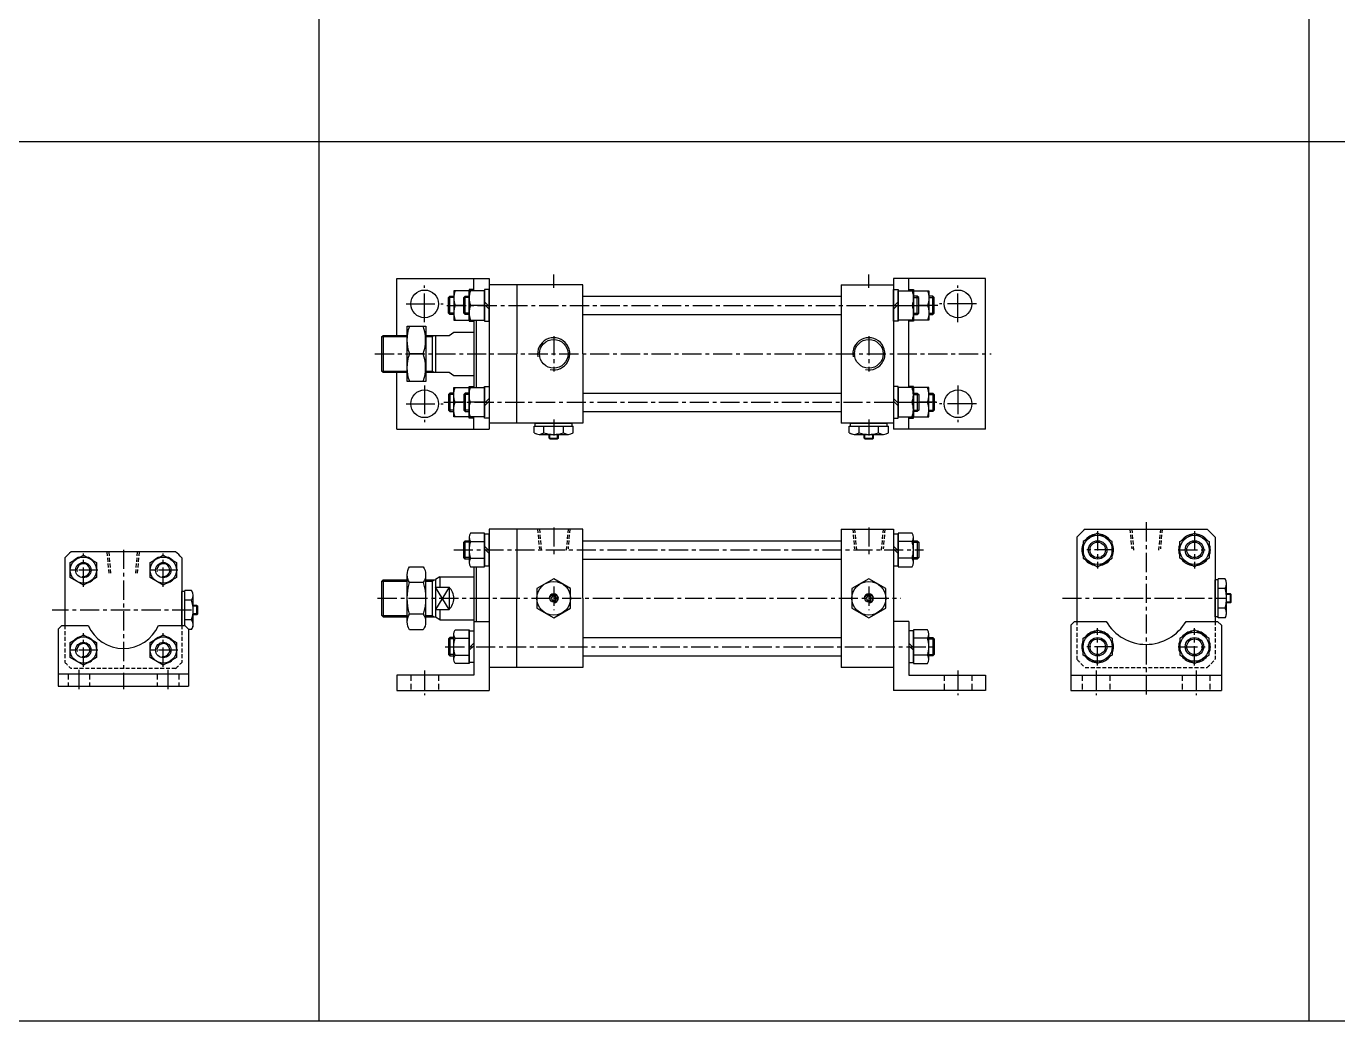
# Model space of a CAD drawing. Extents: x -819 to 7462, y 0 to 3630.
# Drawn here: x 1247 to 2101, y 2336 to 2983 of the extents above; entities that cross this region are included whole.
import ezdxf

# ---------------------------------------------------------------- set-up
doc = ezdxf.new("R2010")
doc.units = 0
doc.header["$LTSCALE"] = 10
doc.header["$MEASUREMENT"] = 0
for name, pattern in [('CENTER', [2, 1.25, -0.25, 0.25, -0.25]), ('CENTERX2', [4, 2.5, -0.5, 0.5, -0.5]), ('HIDDEN', [0.375, 0.25, -0.125]), ('HIDDENX2', [0.75, 0.5, -0.25])]:
    doc.linetypes.add(name, pattern=pattern)
doc.layers.get('0').update_dxf_attribs({"linetype": 'CONTINUOUS'})
for name, color, linetype in [('CEN', 1, 'CENTERX2'), ('CENTER', 1, 'CENTER'), ('DIM', 2, 'CONTINUOUS'), ('HID', 2, 'HIDDENX2'), ('ML', 7, 'CONTINUOUS'), ('THIN', 3, 'CONTINUOUS')]:
    doc.layers.add(name, color=color, linetype=linetype)

msp = doc.modelspace()

# ---------------------------------------------------------------- linework, layer by layer
for p, q in [((1438, 2336.01), (1438, 3630.01)), ((2082, 2336.01), (2082, 3630.01)), ((0, 2908.01), (4477.32, 2908.01)), ((1587.62, 2714.98), (1588.12, 2714.48)), ((1587.62, 2714.98), (1593.62, 2714.98)), ((1588.12, 2714.48), (1593.12, 2714.48)), ((1593.62, 2714.98), (1593.12, 2714.48)), ((1792.62, 2714.98), (1793.12, 2714.48)), ((1792.62, 2714.98), (1798.62, 2714.98)), ((1793.12, 2714.48), (1798.12, 2714.48)), ((1798.62, 2714.98), (1798.12, 2714.48)), ((2030.89, 2607.84), (2030.89, 2613.84)), ((2030.89, 2613.84), (2031.39, 2613.34)), ((2031.39, 2608.34), (2031.39, 2613.34)), ((1358.52, 2600.18), (1358.52, 2606.18)), ((1358.52, 2606.18), (1359.02, 2605.68)), ((1359.02, 2600.68), (1359.02, 2605.68)), ((2030.89, 2607.84), (2031.39, 2608.34)), ((1358.52, 2600.18), (1359.02, 2600.68)), ((0, 2336.01), (4477.32, 2336.01))]:
    msp.add_line(p, q)
at = {"color": 7, "linetype": 'Continuous'}
for p, q in [((1577.92, 2718.47), (1577.92, 2722.88)), ((1577.92, 2722.88), (1590.62, 2722.88)), ((1578.62, 2724.88), (1602.62, 2724.88)), ((1578.62, 2722.88), (1578.62, 2724.88)), ((1584.27, 2718.47), (1584.27, 2722.88)), ((1590.62, 2722.88), (1603.32, 2722.88)), ((1596.97, 2718.47), (1596.97, 2722.88)), ((1602.62, 2722.88), (1602.62, 2724.88)), ((1603.32, 2718.47), (1603.32, 2722.88)), ((1782.92, 2718.47), (1782.92, 2722.88)), ((1782.92, 2722.88), (1795.62, 2722.88)), ((1783.62, 2724.88), (1807.62, 2724.88)), ((1783.62, 2722.88), (1783.62, 2724.88)), ((1789.27, 2718.47), (1789.27, 2722.88)), ((1795.62, 2722.88), (1808.32, 2722.88)), ((1801.97, 2718.47), (1801.97, 2722.88)), ((1807.62, 2722.88), (1807.62, 2724.88)), ((1808.32, 2718.47), (1808.32, 2722.88)), ((1581.1, 2717.48), (1600.15, 2717.48)), ((1587.62, 2714.98), (1587.62, 2717.48)), ((1593.62, 2714.98), (1593.62, 2717.48)), ((1786.1, 2717.48), (1805.15, 2717.48)), ((1792.62, 2714.98), (1792.62, 2717.48)), ((1798.62, 2714.98), (1798.62, 2717.48)), ((2020.99, 2598.84), (2020.99, 2622.84)), ((2022.99, 2622.84), (2020.99, 2622.84)), ((2027.4, 2623.55), (2022.99, 2623.55)), ((2022.99, 2610.84), (2022.99, 2623.55)), ((2028.39, 2601.32), (2028.39, 2620.37)), ((1348.62, 2593.18), (1348.62, 2615.18)), ((1350.62, 2615.18), (1348.62, 2615.18)), ((1355.04, 2615.88), (1350.62, 2615.88)), ((1350.62, 2603.18), (1350.62, 2615.88)), ((1356.02, 2593.65), (1356.02, 2612.7)), ((2027.4, 2617.19), (2022.99, 2617.19)), ((2030.89, 2613.84), (2028.39, 2613.84)), ((1355.04, 2609.53), (1350.62, 2609.53)), ((1350.62, 2593.18), (1350.62, 2603.18)), ((1358.52, 2606.18), (1356.02, 2606.18)), ((2022.99, 2598.14), (2022.99, 2610.84)), ((2027.4, 2604.49), (2022.99, 2604.49)), ((2030.89, 2607.84), (2028.39, 2607.84)), ((1355.04, 2596.83), (1350.62, 2596.83)), ((1358.52, 2600.18), (1356.02, 2600.18)), ((2022.99, 2598.84), (2020.99, 2598.84)), ((2027.4, 2598.14), (2022.99, 2598.14)), ((1355.04, 2590.48), (1353.12, 2590.48))]:
    msp.add_line(p, q, dxfattribs=at)
for points in [[(1579.62, 2604.49), (1590.62, 2598.14), (1601.62, 2604.49), (1601.62, 2617.19), (1590.62, 2623.55), (1579.62, 2617.19)], [(1784.62, 2604.49), (1795.62, 2598.14), (1806.62, 2604.49), (1806.62, 2617.19), (1795.62, 2623.55), (1784.62, 2617.19)], [(1589.76, 2612.34), (1588.89, 2610.84), (1589.76, 2609.34), (1591.49, 2609.34), (1592.35, 2610.84), (1591.49, 2612.34)], [(1794.76, 2612.34), (1793.89, 2610.84), (1794.76, 2609.34), (1796.49, 2609.34), (1797.35, 2610.84), (1796.49, 2612.34)]]:
    msp.add_lwpolyline(points, close=True, dxfattribs=at)
for centre, radius in [((1590.62, 2610.84), 11), ((1795.62, 2610.84), 11), ((1590.62, 2610.84), 2.5), ((1795.62, 2610.84), 2.5)]:
    msp.add_circle(centre, radius, dxfattribs=at)
for centre, radius, start, end in [((1581.1, 2723.11), 5.62, 235.61575, 270), ((1581.1, 2723.11), 5.62, 235.61575, 304.38425), ((1590.62, 2738.5), 21.02, 252.41205, 270), ((1590.62, 2738.5), 21.02, 270, 287.58795), ((1600.15, 2723.11), 5.62, 235.61575, 304.38425), ((1786.1, 2723.11), 5.62, 235.61575, 270), ((1786.1, 2723.11), 5.62, 235.61575, 304.38425), ((1795.62, 2738.5), 21.02, 252.41205, 270), ((1795.62, 2738.5), 21.02, 270, 287.58795), ((1805.15, 2723.11), 5.62, 235.61575, 304.38425), ((2022.76, 2620.37), 5.62, 325.61575, 34.38425), ((1350.4, 2612.7), 5.62, 325.61575, 34.38425), ((2007.37, 2610.84), 21.02, 0, 17.58795), ((1335, 2603.18), 21.02, 0, 17.58795), ((1335, 2603.18), 21.02, 342.41205, 0), ((2007.37, 2610.84), 21.02, 342.41205, 0), ((2022.76, 2601.32), 5.62, 325.61575, 34.38425), ((1350.4, 2593.65), 5.62, 325.61575, 34.38425), ((2022.76, 2601.32), 5.62, 325.61575, 0), ((1350.4, 2593.65), 5.62, 325.61575, 0)]:
    msp.add_arc(centre, radius, start, end, dxfattribs=at)
at = {"layer": 'CEN', "color": 1, "linetype": 'CENTER', "ltscale": 1.5}
for p, q in [((1506.62, 2790.38), (1506.62, 2814.38)), ((1853.62, 2790.38), (1853.62, 2814.38)), ((1494.62, 2802.38), (1518.62, 2802.38)), ((1865.62, 2802.38), (1841.62, 2802.38)), ((1506.62, 2749.38), (1506.62, 2725.38)), ((1853.62, 2749.38), (1853.62, 2725.38)), ((1494.62, 2737.38), (1518.62, 2737.38)), ((1865.62, 2737.38), (1841.62, 2737.38))]:
    msp.add_line(p, q, dxfattribs=at)
at = {"layer": 'CEN', "color": 1, "linetype": 'CENTER'}
for p, q in [((1281.62, 2564.33), (1281.62, 2550.33)), ((1339.62, 2564.33), (1339.62, 2550.33)), ((1506.62, 2563.84), (1506.62, 2547.84)), ((1853.62, 2563.84), (1853.62, 2547.84)), ((1943.49, 2563.84), (1943.49, 2547.84)), ((2008.49, 2563.84), (2008.49, 2547.84))]:
    msp.add_line(p, q, dxfattribs=at)
at = {"layer": 'CENTER'}
for p, q in [((1944.49, 2654.51), (1944.49, 2630.18)), ((2007.49, 2654.51), (2007.49, 2630.18)), ((1284.62, 2618.28), (1284.62, 2640.07)), ((1336.62, 2618.28), (1336.62, 2640.07)), ((1955.04, 2642.34), (1933.94, 2642.34)), ((1996.94, 2642.34), (2018.04, 2642.34)), ((1294.07, 2629.18), (1275.17, 2629.18)), ((1346.07, 2629.18), (1327.17, 2629.18)), ((1284.62, 2566.28), (1284.62, 2588.07)), ((1336.62, 2566.28), (1336.62, 2588.07)), ((1944.49, 2567.18), (1944.49, 2591.51)), ((2007.49, 2567.18), (2007.49, 2591.51)), ((1294.07, 2577.18), (1275.17, 2577.18)), ((1346.07, 2577.18), (1327.17, 2577.18)), ((1955.04, 2579.34), (1933.94, 2579.34)), ((1996.94, 2579.34), (2018.04, 2579.34))]:
    msp.add_line(p, q, dxfattribs=at)
at = {"layer": 'DIM'}
for p, q in [((1588.12, 2714.48), (1588.12, 2717.48)), ((1593.12, 2714.48), (1593.12, 2717.48)), ((1793.12, 2714.48), (1793.12, 2717.48)), ((1798.12, 2714.48), (1798.12, 2717.48)), ((2031.39, 2613.34), (2028.39, 2613.34)), ((1359.02, 2605.68), (1356.02, 2605.68)), ((2031.39, 2608.34), (2028.39, 2608.34)), ((1359.02, 2600.68), (1356.02, 2600.68))]:
    msp.add_line(p, q, dxfattribs=at)
for centre in [(1590.62, 2610.84), (1795.62, 2610.84)]:
    msp.add_arc(centre, 3, 270, 180, dxfattribs=at)
at = {"layer": 'HID', "color": 6, "linetype": 'HIDDEN', "ltscale": 1.5}
for p, q in [((1274.62, 2561.68), (1274.62, 2553.68)), ((1288.62, 2561.68), (1288.62, 2553.68)), ((1332.62, 2561.68), (1332.62, 2553.68)), ((1346.62, 2561.68), (1346.62, 2553.68)), ((1497.62, 2560.84), (1497.62, 2550.84)), ((1515.62, 2560.84), (1515.62, 2550.84)), ((1844.62, 2560.84), (1844.62, 2550.84)), ((1862.62, 2560.84), (1862.62, 2550.84)), ((1934.49, 2560.84), (1934.49, 2550.84)), ((1952.49, 2560.84), (1952.49, 2550.84)), ((1999.49, 2560.84), (1999.49, 2550.84)), ((2017.49, 2560.84), (2017.49, 2550.84))]:
    msp.add_line(p, q, dxfattribs=at)
at = {"layer": 'ML'}
for p, q in [((1488.62, 2818.88), (1548.62, 2818.88)), ((1488.62, 2781.88), (1488.62, 2818.88)), ((1538.62, 2810.87), (1538.62, 2818.88)), ((1548.62, 2818.88), (1548.62, 2814.88)), ((1871.62, 2818.88), (1811.62, 2818.88)), ((1811.62, 2818.88), (1811.62, 2814.88)), ((1821.62, 2810.88), (1821.62, 2818.88)), ((1871.62, 2769.88), (1871.62, 2818.88)), ((1523.07, 2795.38), (1523.07, 2807.38)), ((1533.07, 2795.38), (1533.07, 2807.38)), ((1535.62, 2811.68), (1535.62, 2791.08)), ((1538.62, 2811.68), (1535.62, 2811.68)), ((1548.62, 2814.88), (1548.62, 2724.88)), ((1566.62, 2814.88), (1548.62, 2814.88)), ((1609.62, 2814.88), (1566.62, 2814.88)), ((1566.62, 2814.88), (1566.62, 2769.88)), ((1609.62, 2769.88), (1609.62, 2814.88)), ((1777.62, 2814.88), (1811.62, 2814.88)), ((1777.62, 2814.88), (1777.62, 2769.88)), ((1811.62, 2814.88), (1811.62, 2724.88)), ((1821.62, 2811.68), (1824.62, 2811.68)), ((1824.62, 2811.68), (1824.62, 2791.08)), ((1827.17, 2795.38), (1827.17, 2807.38)), ((1837.17, 2795.38), (1837.17, 2807.38)), ((1532.12, 2801.38), (1526.47, 2801.38)), ((1545.62, 2801.38), (1536.47, 2801.38)), ((1545.62, 2803.73), (1548.62, 2800.73)), ((1545.62, 2802.03), (1548.62, 2799.03)), ((1814.62, 2803.73), (1811.62, 2800.73)), ((1814.62, 2802.03), (1811.62, 2799.03)), ((1814.62, 2801.38), (1823.77, 2801.38)), ((1828.12, 2801.38), (1833.77, 2801.38)), ((1535.62, 2791.08), (1538.62, 2791.08)), ((1538.62, 2791.88), (1538.62, 2747.88)), ((1540.12, 2791.88), (1540.12, 2747.88)), ((1821.62, 2769.88), (1821.62, 2791.88)), ((1824.62, 2791.08), (1821.62, 2791.08)), ((1478.62, 2780.88), (1479.62, 2781.88)), ((1479.62, 2781.88), (1479.62, 2757.88)), ((1511.62, 2781.88), (1511.62, 2757.88)), ((1513.62, 2781.88), (1513.62, 2757.88)), ((1513.62, 2781.88), (1522.62, 2781.88)), ((1522.62, 2781.88), (1525.62, 2783.88)), ((1478.62, 2780.88), (1478.62, 2758.88)), ((1505.7, 2769.88), (1496.92, 2769.88)), ((1566.62, 2724.88), (1566.62, 2769.88)), ((1609.62, 2769.88), (1609.62, 2724.88)), ((1777.62, 2769.88), (1777.62, 2724.88)), ((1821.62, 2747.88), (1821.62, 2769.88)), ((1871.62, 2720.88), (1871.62, 2769.88)), ((1478.62, 2758.88), (1479.62, 2757.88)), ((1488.62, 2720.88), (1488.62, 2757.88)), ((1522.62, 2757.88), (1525.62, 2755.88)), ((1535.62, 2728.08), (1535.62, 2748.68)), ((1535.62, 2748.68), (1538.62, 2748.68)), ((1824.62, 2748.68), (1821.62, 2748.68)), ((1824.62, 2728.08), (1824.62, 2748.68)), ((1523.07, 2744.38), (1523.07, 2732.38)), ((1533.07, 2744.38), (1533.07, 2732.38)), ((1545.62, 2737.73), (1548.62, 2740.73)), ((1545.62, 2736.03), (1548.62, 2739.03)), ((1814.62, 2737.73), (1811.62, 2740.73)), ((1814.62, 2736.03), (1811.62, 2739.03)), ((1827.17, 2744.38), (1827.17, 2732.38)), ((1837.17, 2744.38), (1837.17, 2732.38)), ((1532.12, 2738.38), (1526.47, 2738.38)), ((1545.62, 2738.38), (1536.47, 2738.38)), ((1814.62, 2738.38), (1823.77, 2738.38)), ((1828.12, 2738.38), (1833.77, 2738.38)), ((1538.62, 2728.08), (1535.62, 2728.08)), ((1538.62, 2720.88), (1538.62, 2728.9)), ((1566.62, 2724.88), (1548.62, 2724.88)), ((1548.62, 2724.88), (1548.62, 2720.88)), ((1609.62, 2724.88), (1566.62, 2724.88)), ((1811.62, 2724.88), (1777.62, 2724.88)), ((1811.62, 2724.88), (1811.62, 2720.88)), ((1821.62, 2720.88), (1821.62, 2728.88)), ((1821.62, 2728.08), (1824.62, 2728.08)), ((1488.62, 2720.88), (1548.62, 2720.88)), ((1871.62, 2720.88), (1811.62, 2720.88)), ((1566.62, 2655.84), (1548.62, 2655.84)), ((1548.62, 2655.84), (1548.62, 2565.84)), ((1609.62, 2655.84), (1566.62, 2655.84)), ((1566.62, 2655.84), (1566.62, 2610.84)), ((1609.62, 2610.84), (1609.62, 2655.84)), ((1777.62, 2655.84), (1811.62, 2655.84)), ((1777.62, 2655.84), (1777.62, 2610.84)), ((1811.62, 2655.84), (1811.62, 2565.84)), ((1936.3, 2655.84), (2015.67, 2655.84)), ((1533.07, 2636.34), (1533.07, 2648.34)), ((1535.62, 2650.57), (1535.62, 2634.12)), ((1536.47, 2647.83), (1545.62, 2647.83)), ((1823.77, 2647.83), (1814.62, 2647.83)), ((1824.62, 2634.12), (1824.62, 2650.57)), ((1827.17, 2648.34), (1827.17, 2636.34)), ((1930.99, 2650.53), (1930.99, 2595.84)), ((2020.99, 2650.53), (2020.99, 2595.84)), ((1272.62, 2637.17), (1272.62, 2593.18)), ((1344.66, 2641.18), (1276.63, 2641.18)), ((1348.62, 2637.22), (1348.62, 2593.18)), ((1536.47, 2636.86), (1545.62, 2636.86)), ((1545.62, 2644.69), (1548.62, 2641.69)), ((1545.62, 2643), (1548.62, 2640)), ((1814.62, 2641.69), (1811.62, 2644.69)), ((1814.62, 2640), (1811.62, 2643)), ((1823.77, 2636.86), (1814.62, 2636.86)), ((1538.62, 2631.37), (1538.62, 2590.31)), ((1540.12, 2631.37), (1540.12, 2595.84)), ((1478.62, 2621.84), (1479.62, 2622.84)), ((1478.62, 2621.84), (1478.62, 2599.84)), ((1479.62, 2622.84), (1479.62, 2598.84)), ((1495.31, 2595.47), (1495.31, 2626.22)), ((1505.72, 2621.09), (1496.89, 2621.09)), ((1507.31, 2595.47), (1507.31, 2626.22)), ((1511.62, 2622.84), (1511.62, 2598.84)), ((1516.62, 2624.84), (1513.62, 2623.11)), ((1513.62, 2623.11), (1513.62, 2598.58)), ((1516.62, 2624.84), (1516.62, 2618.06)), ((1513.62, 2618.06), (1522.62, 2618.06)), ((1522.62, 2618.06), (1522.62, 2603.63)), ((1513.62, 2603.63), (1522.62, 2603.63)), ((1516.62, 2603.63), (1516.62, 2596.84)), ((1566.62, 2565.84), (1566.62, 2610.84)), ((1609.62, 2610.84), (1609.62, 2565.84)), ((1777.62, 2610.84), (1777.62, 2565.84)), ((1478.62, 2599.84), (1479.62, 2598.84)), ((1505.72, 2600.59), (1496.89, 2600.59)), ((1516.62, 2596.84), (1513.62, 2598.58)), ((1538.62, 2595.84), (1538.62, 2560.84)), ((1538.62, 2595.84), (1548.62, 2595.84)), ((1821.62, 2595.84), (1811.62, 2595.84)), ((1821.62, 2595.84), (1821.62, 2560.84)), ((1929.49, 2595.84), (1926.99, 2593.34)), ((1929.49, 2595.84), (1950.01, 2595.84)), ((2001.97, 2595.84), (2022.49, 2595.84)), ((2022.49, 2595.84), (2024.99, 2593.34)), ((1270.62, 2593.18), (1268.12, 2590.68)), ((1268.12, 2590.68), (1268.12, 2553.68)), ((1270.62, 2593.18), (1287.71, 2593.18)), ((1333.53, 2593.18), (1350.62, 2593.18)), ((1350.62, 2593.18), (1353.12, 2590.68)), ((1353.12, 2590.68), (1353.12, 2553.68)), ((1525.62, 2571.12), (1525.62, 2587.57)), ((1834.62, 2571.12), (1834.62, 2587.57)), ((1926.99, 2593.34), (1926.99, 2550.84)), ((2024.99, 2593.34), (2024.99, 2550.84)), ((1523.07, 2585.34), (1523.07, 2573.34)), ((1526.47, 2584.83), (1535.62, 2584.83)), ((1535.62, 2578.69), (1538.62, 2581.69)), ((1535.62, 2577), (1538.62, 2580)), ((1824.62, 2578.69), (1821.62, 2581.69)), ((1824.62, 2577), (1821.62, 2580)), ((1833.77, 2584.83), (1824.62, 2584.83)), ((1837.17, 2585.34), (1837.17, 2573.34)), ((1526.47, 2573.86), (1535.62, 2573.86)), ((1833.77, 2573.86), (1824.62, 2573.86)), ((1268.12, 2561.68), (1353.12, 2561.68)), ((1538.62, 2560.84), (1488.62, 2560.84)), ((1488.62, 2560.84), (1488.62, 2550.84)), ((1566.62, 2565.84), (1548.62, 2565.84)), ((1548.62, 2565.84), (1548.62, 2550.84)), ((1609.62, 2565.84), (1566.62, 2565.84)), ((1811.62, 2565.84), (1777.62, 2565.84)), ((1811.62, 2565.84), (1811.62, 2550.84)), ((1821.62, 2560.84), (1871.62, 2560.84)), ((1871.62, 2560.84), (1871.62, 2550.84)), ((1926.99, 2560.84), (2024.99, 2560.84)), ((1268.12, 2553.68), (1353.12, 2553.68)), ((1488.62, 2550.84), (1548.62, 2550.84)), ((1871.62, 2550.84), (1811.62, 2550.84)), ((1926.99, 2550.84), (2024.99, 2550.84))]:
    msp.add_line(p, q, dxfattribs=at)
at = {"layer": 'ML', "color": 1, "linetype": 'CENTER'}
for p, q in [((1590.62, 2812.87), (1590.62, 2821.57)), ((1795.62, 2812.87), (1795.62, 2821.57)), ((1521.12, 2801.38), (1831.16, 2801.38)), ((1521.12, 2801.38), (1532.12, 2801.38)), ((1840.41, 2801.38), (1828.12, 2801.38)), ((1590.62, 2781.41), (1590.62, 2758.36)), ((1795.62, 2781.41), (1795.62, 2758.36)), ((1474.26, 2769.88), (1875.22, 2769.88)), ((1519.08, 2738.38), (1839.87, 2738.38)), ((1519.08, 2738.38), (1532.12, 2738.38)), ((1839.35, 2738.38), (1828.12, 2738.38)), ((1590.62, 2727.08), (1590.62, 2716.73)), ((1795.62, 2727.08), (1795.62, 2716.73)), ((1590.62, 2657.01), (1590.62, 2638.82)), ((1795.62, 2657.01), (1795.62, 2637.28)), ((1975.99, 2660.34), (1975.99, 2548.18)), ((1310.62, 2642.44), (1310.62, 2551.82)), ((1525.55, 2642.34), (1831.16, 2642.34)), ((1590.62, 2618.54), (1590.62, 2603.14)), ((1795.62, 2618.54), (1795.62, 2603.14)), ((1354.98, 2603.18), (1264.37, 2603.18)), ((1476.07, 2610.84), (1816.23, 2610.84)), ((1921.53, 2610.84), (2028.37, 2610.84)), ((1520.1, 2579.34), (1839.73, 2579.34))]:
    msp.add_line(p, q, dxfattribs=at)
at = {"layer": 'ML', "color": 7, "linetype": 'Continuous'}
for p, q in [((1609.62, 2807.38), (1777.62, 2807.38)), ((1609.62, 2795.38), (1777.62, 2795.38)), ((1479.62, 2781.88), (1495.31, 2781.88)), ((1507.31, 2781.88), (1513.62, 2781.88)), ((1525.62, 2783.88), (1538.62, 2783.88)), ((1479.62, 2757.88), (1495.31, 2757.88)), ((1507.31, 2757.88), (1513.62, 2757.88)), ((1513.62, 2757.88), (1522.62, 2757.88)), ((1525.62, 2755.88), (1538.62, 2755.88)), ((1609.62, 2744.38), (1777.62, 2744.38)), ((1609.62, 2732.38), (1777.62, 2732.38)), ((1609.62, 2648.34), (1777.62, 2648.34)), ((1609.62, 2636.34), (1777.62, 2636.34)), ((1479.62, 2622.84), (1495.31, 2622.84)), ((1507.31, 2622.84), (1513.62, 2622.84)), ((1516.62, 2624.84), (1538.62, 2624.84)), ((1479.62, 2598.84), (1495.31, 2598.84)), ((1507.31, 2598.84), (1513.62, 2598.84)), ((1516.62, 2596.84), (1538.62, 2596.84)), ((1609.62, 2585.34), (1777.62, 2585.34)), ((1609.62, 2573.34), (1777.62, 2573.34))]:
    msp.add_line(p, q, dxfattribs=at)
at = {"layer": 'ML', "color": 2}
for p, q in [((1511.62, 2781.13), (1512.92, 2781.88)), ((1511.62, 2758.63), (1512.92, 2757.88)), ((1511.62, 2622.09), (1512.92, 2622.84)), ((1522.62, 2618.06), (1513.62, 2603.63)), ((1522.62, 2603.63), (1513.62, 2618.06)), ((1511.62, 2599.59), (1512.92, 2598.84))]:
    msp.add_line(p, q, dxfattribs=at)
at = {"layer": 'ML', "color": 2, "linetype": 'Continuous'}
for p, q in [((1478.87, 2781.13), (1495.31, 2781.13)), ((1507.31, 2781.13), (1511.62, 2781.13)), ((1478.87, 2758.63), (1495.31, 2758.63)), ((1507.31, 2758.63), (1511.62, 2758.63)), ((1478.87, 2622.09), (1495.31, 2622.09)), ((1507.31, 2622.09), (1511.62, 2622.09)), ((1478.87, 2599.59), (1495.31, 2599.59)), ((1507.31, 2599.59), (1511.62, 2599.59))]:
    msp.add_line(p, q, dxfattribs=at)
at = {"layer": 'ML', "color": 6, "linetype": 'HIDDEN'}
for p, q in [((1580.14, 2655.84), (1581.27, 2643)), ((1581.31, 2655.84), (1582.53, 2641.84)), ((1599.94, 2655.84), (1598.71, 2641.84)), ((1601.1, 2655.84), (1599.98, 2643)), ((1785.14, 2655.84), (1786.27, 2643)), ((1786.31, 2655.84), (1787.53, 2641.84)), ((1804.94, 2655.84), (1803.71, 2641.84)), ((1806.1, 2655.84), (1804.98, 2643)), ((1965.51, 2655.84), (1966.63, 2643)), ((1966.67, 2655.84), (1967.9, 2641.84)), ((1985.3, 2655.84), (1984.08, 2641.84)), ((1986.46, 2655.84), (1985.34, 2643)), ((1301.37, 2627.18), (1300.14, 2641.18)), ((1302.53, 2627.18), (1301.3, 2641.18)), ((1318.71, 2627.18), (1319.93, 2641.18)), ((1319.87, 2627.18), (1321.1, 2641.18)), ((1930.99, 2595.84), (1930.99, 2571.16)), ((2020.99, 2595.84), (2020.99, 2571.16)), ((1272.62, 2593.18), (1272.62, 2569.19)), ((1348.62, 2593.18), (1348.62, 2569.14)), ((1344.66, 2565.18), (1276.63, 2565.18)), ((1936.3, 2565.84), (2015.67, 2565.84))]:
    msp.add_line(p, q, dxfattribs=at)
at = {"layer": 'ML'}
for points in [[(1525.62, 2795.38), (1523.07, 2795.38), (1522.12, 2796.33), (1522.12, 2806.44), (1523.07, 2807.38), (1525.62, 2807.38)], [(1535.62, 2795.38), (1533.07, 2795.38), (1532.12, 2796.33), (1532.12, 2806.44), (1533.07, 2807.38), (1535.62, 2807.38)], [(1548.62, 2791.08), (1548.62, 2811.68), (1545.62, 2811.68), (1545.62, 2791.08), (1548.62, 2791.08)], [(1811.62, 2791.08), (1811.62, 2811.68), (1814.62, 2811.68), (1814.62, 2791.08), (1811.62, 2791.08)], [(1824.62, 2795.38), (1827.17, 2795.38), (1828.12, 2796.33), (1828.12, 2806.44), (1827.17, 2807.38), (1824.62, 2807.38)], [(1834.62, 2795.38), (1837.17, 2795.38), (1838.12, 2796.33), (1838.12, 2806.44), (1837.17, 2807.38), (1834.62, 2807.38)], [(1548.62, 2748.68), (1548.62, 2728.08), (1545.62, 2728.08), (1545.62, 2748.68), (1548.62, 2748.68)], [(1811.62, 2748.68), (1811.62, 2728.08), (1814.62, 2728.08), (1814.62, 2748.68), (1811.62, 2748.68)], [(1525.62, 2744.38), (1523.07, 2744.38), (1522.12, 2743.44), (1522.12, 2733.33), (1523.07, 2732.38), (1525.62, 2732.38)], [(1535.62, 2744.38), (1533.07, 2744.38), (1532.12, 2743.44), (1532.12, 2733.33), (1533.07, 2732.38), (1535.62, 2732.38)], [(1824.62, 2744.38), (1827.17, 2744.38), (1828.12, 2743.44), (1828.12, 2733.33), (1827.17, 2732.38), (1824.62, 2732.38)], [(1834.62, 2744.38), (1837.17, 2744.38), (1838.12, 2743.44), (1838.12, 2733.33), (1837.17, 2732.38), (1834.62, 2732.38)], [(1535.62, 2636.34), (1533.07, 2636.34), (1532.12, 2637.29), (1532.12, 2647.4), (1533.07, 2648.34), (1535.62, 2648.34)], [(1548.62, 2632.04), (1548.62, 2652.64), (1545.62, 2652.64), (1545.62, 2632.04), (1548.62, 2632.04)], [(1811.62, 2652.64), (1811.62, 2632.04), (1814.62, 2632.04), (1814.62, 2652.64), (1811.62, 2652.64)], [(1824.62, 2648.34), (1827.17, 2648.34), (1828.12, 2647.4), (1828.12, 2637.29), (1827.17, 2636.34), (1824.62, 2636.34)], [(1934.99, 2647.83), (1934.99, 2636.86), (1944.49, 2631.37), (1953.99, 2636.86), (1953.99, 2647.83), (1944.49, 2653.31), (1934.99, 2647.83)], [(2016.99, 2647.83), (2016.99, 2636.86), (2007.49, 2631.37), (1997.99, 2636.86), (1997.99, 2647.83), (2007.49, 2653.31), (2016.99, 2647.83)], [(1276.12, 2624.27), (1276.12, 2634.09), (1284.62, 2638.99), (1293.12, 2634.09), (1293.12, 2624.27), (1284.62, 2619.36), (1276.12, 2624.27)], [(1328.12, 2624.27), (1328.12, 2634.09), (1336.62, 2638.99), (1345.12, 2634.09), (1345.12, 2624.27), (1336.62, 2619.36), (1328.12, 2624.27)], [(1276.12, 2572.27), (1276.12, 2582.09), (1284.62, 2586.99), (1293.12, 2582.09), (1293.12, 2572.27), (1284.62, 2567.36), (1276.12, 2572.27)], [(1328.12, 2572.27), (1328.12, 2582.09), (1336.62, 2586.99), (1345.12, 2582.09), (1345.12, 2572.27), (1336.62, 2567.36), (1328.12, 2572.27)], [(1538.62, 2589.64), (1538.62, 2569.04), (1535.62, 2569.04), (1535.62, 2589.64), (1538.62, 2589.64)], [(1821.62, 2589.64), (1821.62, 2569.04), (1824.62, 2569.04), (1824.62, 2589.64), (1821.62, 2589.64)], [(1934.99, 2573.86), (1934.99, 2584.83), (1944.49, 2590.31), (1953.99, 2584.83), (1953.99, 2573.86), (1944.49, 2568.37), (1934.99, 2573.86)], [(2016.99, 2573.86), (2016.99, 2584.83), (2007.49, 2590.31), (1997.99, 2584.83), (1997.99, 2573.86), (2007.49, 2568.37), (2016.99, 2573.86)], [(1525.62, 2585.34), (1523.07, 2585.34), (1522.12, 2584.4), (1522.12, 2574.29), (1523.07, 2573.34), (1525.62, 2573.34)], [(1834.62, 2585.34), (1837.17, 2585.34), (1838.12, 2584.4), (1838.12, 2574.29), (1837.17, 2573.34), (1834.62, 2573.34)]]:
    msp.add_lwpolyline(points, dxfattribs=at)
for points in [[(1535.62, 2810.88), (1525.62, 2810.88), (1525.62, 2791.88), (1535.62, 2791.88)], [(1545.62, 2810.88), (1535.62, 2810.88), (1535.62, 2791.88), (1545.62, 2791.88)], [(1814.62, 2810.88), (1824.62, 2810.88), (1824.62, 2791.88), (1814.62, 2791.88)], [(1824.62, 2810.88), (1834.62, 2810.88), (1834.62, 2791.88), (1824.62, 2791.88)], [(1507.31, 2751.88), (1495.31, 2751.88), (1495.31, 2787.88), (1507.31, 2787.88)], [(1535.62, 2728.88), (1525.62, 2728.88), (1525.62, 2747.88), (1535.62, 2747.88)], [(1545.62, 2728.88), (1535.62, 2728.88), (1535.62, 2747.88), (1545.62, 2747.88)], [(1814.62, 2728.88), (1824.62, 2728.88), (1824.62, 2747.88), (1814.62, 2747.88)], [(1824.62, 2728.88), (1834.62, 2728.88), (1834.62, 2747.88), (1824.62, 2747.88)]]:
    msp.add_lwpolyline(points, close=True, dxfattribs=at)
for points in [[(1526.47, 2810.88, 0.178633), (1526.47, 2801.38, 0.178633), (1526.47, 2791.88)], [(1536.47, 2810.88, 0.178633), (1536.47, 2801.38, 0.178633), (1536.47, 2791.88)], [(1823.77, 2810.88, -0.178633), (1823.77, 2801.38, -0.178633), (1823.77, 2791.88)], [(1833.77, 2810.88, -0.178633), (1833.77, 2801.38, -0.178633), (1833.77, 2791.88)], [(1496.92, 2751.88, -0.178633), (1496.92, 2769.88, -0.178633), (1496.92, 2787.88)], [(1505.7, 2751.88, 0.178633), (1505.7, 2769.88, 0.178633), (1505.7, 2787.88)], [(1526.47, 2728.88, -0.178633), (1526.47, 2738.38, -0.178633), (1526.47, 2747.88)], [(1536.47, 2728.88, -0.178633), (1536.47, 2738.38, -0.178633), (1536.47, 2747.88)], [(1823.77, 2728.88, 0.178633), (1823.77, 2738.38, 0.178633), (1823.77, 2747.88)], [(1833.77, 2728.88, 0.178633), (1833.77, 2738.38, 0.178633), (1833.77, 2747.88)], [(1545.62, 2653.31), (1536.47, 2653.31, 0.309401), (1536.47, 2647.83, 0.154701), (1536.47, 2636.86, 0.309401), (1536.47, 2631.37), (1545.62, 2631.37), (1545.62, 2653.31)], [(1814.62, 2631.37), (1823.77, 2631.37, 0.309401), (1823.77, 2636.86, 0.154701), (1823.77, 2647.83, 0.309401), (1823.77, 2653.31), (1814.62, 2653.31), (1814.62, 2631.37)], [(1505.72, 2600.59, -0.309401), (1505.72, 2590.34), (1496.89, 2590.34, -0.309401), (1496.89, 2600.59, -0.154701), (1496.89, 2621.09, -0.309401), (1496.89, 2631.34), (1505.72, 2631.34, -0.309401), (1505.72, 2621.09, -0.154701), (1505.72, 2600.59, 0.178633)], [(1535.62, 2568.37), (1526.47, 2568.37, -0.309401), (1526.47, 2573.86, -0.154701), (1526.47, 2584.83, -0.309401), (1526.47, 2590.31), (1535.62, 2590.31), (1535.62, 2568.37)], [(1824.62, 2568.37), (1833.77, 2568.37, 0.309401), (1833.77, 2573.86, 0.154701), (1833.77, 2584.83, 0.309401), (1833.77, 2590.31), (1824.62, 2590.31), (1824.62, 2568.37)]]:
    msp.add_lwpolyline(points, format="xyb", dxfattribs=at)
for centre, radius in [((1506.62, 2802.38), 9), ((1853.62, 2802.38), 9), ((1590.62, 2769.88), 9.32), ((1795.62, 2769.88), 9.32), ((1506.62, 2737.38), 9), ((1853.62, 2737.38), 9), ((1944.49, 2642.34), 9.5), ((1944.49, 2642.34), 6), ((2007.49, 2642.34), 9.5), ((2007.49, 2642.34), 6), ((1284.62, 2629.18), 8.5), ((1336.62, 2629.18), 8.5), ((1284.62, 2629.18), 5), ((1336.62, 2629.18), 5), ((1284.62, 2577.18), 8.5), ((1336.62, 2577.18), 8.5), ((1944.49, 2579.34), 9.5), ((2007.49, 2579.34), 9.5), ((1284.62, 2577.18), 5), ((1336.62, 2577.18), 5), ((1944.49, 2579.34), 6), ((2007.49, 2579.34), 6)]:
    msp.add_circle(centre, radius, dxfattribs=at)
at = {"layer": 'ML', "color": 2}
for centre in [(1944.49, 2642.34), (2007.49, 2642.34), (1944.49, 2579.34), (2007.49, 2579.34)]:
    msp.add_circle(centre, 5.05, dxfattribs=at)
for centre, radius, start, end in [((1590.62, 2769.88), 10.48, 257.71315, 191.04314), ((1795.62, 2769.88), 10.48, 257.71315, 191.04314), ((1284.62, 2629.18), 4.19, 259.50169, 192.71383), ((1336.62, 2629.18), 4.19, 259.50169, 192.71383), ((1284.62, 2577.18), 4.19, 259.50169, 192.71383), ((1336.62, 2577.18), 4.19, 259.50169, 192.71383)]:
    msp.add_arc(centre, radius, start, end, dxfattribs=at)
at = {"layer": 'ML'}
for centre, radius, start, end in [((1975.99, 2610.84), 60, 131.40962, 138.59038), ((1975.99, 2610.84), 60, 41.40962, 48.59038), ((1944.49, 2642.34), 10.3, 157.26914, 202.73086), ((1944.49, 2642.34), 10.3, 97.26914, 142.73086), ((1944.49, 2642.34), 10.3, 37.26914, 82.73086), ((1944.49, 2642.34), 10.3, 337.26914, 22.73086), ((2007.49, 2642.34), 10.3, 157.26914, 202.73086), ((2007.49, 2642.34), 10.3, 97.26914, 142.73086), ((2007.49, 2642.34), 10.3, 37.26914, 82.73086), ((2007.49, 2642.34), 10.3, 337.26914, 22.73086), ((1310.64, 2603.18), 51, 131.83248, 138.20623), ((1284.62, 2629.18), 8.8, 104.99629, 135.00371), ((1284.62, 2629.18), 8.8, 44.99629, 75.00371), ((1336.62, 2629.18), 8.8, 104.99629, 135.00371), ((1336.62, 2629.18), 8.8, 44.99629, 75.00371), ((1310.64, 2603.18), 51, 41.87116, 48.16752), ((1284.62, 2629.18), 8.8, 344.99629, 15.00371), ((1336.62, 2629.18), 8.8, 344.99629, 15.00371), ((1944.49, 2642.34), 10.3, 217.26914, 262.73086), ((1944.49, 2642.34), 10.3, 277.26914, 322.73086), ((2007.49, 2642.34), 10.3, 217.26914, 262.73086), ((2007.49, 2642.34), 10.3, 277.26914, 322.73086), ((1284.62, 2629.18), 8.8, 284.99629, 315.00371), ((1336.62, 2629.18), 8.8, 284.99629, 315.00371), ((1515.46, 2610.84), 10.17, 314.82292, 45.17708), ((1975.99, 2610.84), 30, 210, 330), ((1284.62, 2577.18), 8.8, 104.99629, 135.00371), ((1284.62, 2577.18), 8.8, 44.99629, 75.00371), ((1310.62, 2603.18), 25, 203.57818, 336.42182), ((1336.62, 2577.18), 8.8, 104.99629, 135.00371), ((1336.62, 2577.18), 8.8, 44.99629, 75.00371), ((1944.49, 2579.34), 10.3, 97.26914, 142.73086), ((1944.49, 2579.34), 10.3, 37.26914, 82.73086), ((2007.49, 2579.34), 10.3, 97.26914, 142.73086), ((2007.49, 2579.34), 10.3, 37.26914, 82.73086), ((1284.62, 2577.18), 8.8, 344.99629, 15.00371), ((1336.62, 2577.18), 8.8, 344.99629, 15.00371), ((1944.49, 2579.34), 10.3, 157.26914, 202.73086), ((1944.49, 2579.34), 10.3, 337.26914, 22.73086), ((2007.49, 2579.34), 10.3, 157.26914, 202.73086), ((2007.49, 2579.34), 10.3, 337.26914, 22.73086), ((1284.62, 2577.18), 8.8, 284.99629, 315.00371), ((1336.62, 2577.18), 8.8, 284.99629, 315.00371), ((1944.49, 2579.34), 10.3, 217.26914, 262.73086), ((1944.49, 2579.34), 10.3, 277.26914, 322.73086), ((2007.49, 2579.34), 10.3, 217.26914, 262.73086), ((2007.49, 2579.34), 10.3, 277.26914, 322.73086)]:
    msp.add_arc(centre, radius, start, end, dxfattribs=at)
at = {"layer": 'ML', "color": 6, "linetype": 'HIDDEN'}
for centre, radius, start, end in [((1310.64, 2603.18), 51, 221.79377, 228.16752), ((1310.64, 2603.18), 51, 311.83248, 318.12884), ((1975.99, 2610.84), 60, 221.40962, 228.59038), ((1975.99, 2610.84), 60, 311.40962, 318.59038)]:
    msp.add_arc(centre, radius, start, end, dxfattribs=at)
at = {"layer": 'THIN', "color": 2}
for p, q in [((1525.62, 2806.44), (1522.12, 2806.44)), ((1535.62, 2806.44), (1532.12, 2806.44)), ((1824.62, 2806.44), (1828.12, 2806.44)), ((1834.62, 2806.44), (1838.12, 2806.44)), ((1525.62, 2796.33), (1522.12, 2796.33)), ((1535.62, 2796.33), (1532.12, 2796.33)), ((1824.62, 2796.33), (1828.12, 2796.33)), ((1834.62, 2796.33), (1838.12, 2796.33)), ((1525.62, 2743.44), (1522.12, 2743.44)), ((1535.62, 2743.44), (1532.12, 2743.44)), ((1824.62, 2743.44), (1828.12, 2743.44)), ((1834.62, 2743.44), (1838.12, 2743.44)), ((1525.62, 2733.33), (1522.12, 2733.33)), ((1535.62, 2733.33), (1532.12, 2733.33)), ((1824.62, 2733.33), (1828.12, 2733.33)), ((1834.62, 2733.33), (1838.12, 2733.33)), ((1535.62, 2647.4), (1532.12, 2647.4)), ((1824.62, 2647.4), (1828.12, 2647.4)), ((1535.62, 2637.29), (1532.12, 2637.29)), ((1824.62, 2637.29), (1828.12, 2637.29)), ((1525.62, 2584.4), (1522.12, 2584.4)), ((1834.62, 2584.4), (1838.12, 2584.4)), ((1525.62, 2574.29), (1522.12, 2574.29)), ((1834.62, 2574.29), (1838.12, 2574.29))]:
    msp.add_line(p, q, dxfattribs=at)

doc.saveas('drawing.dxf')
